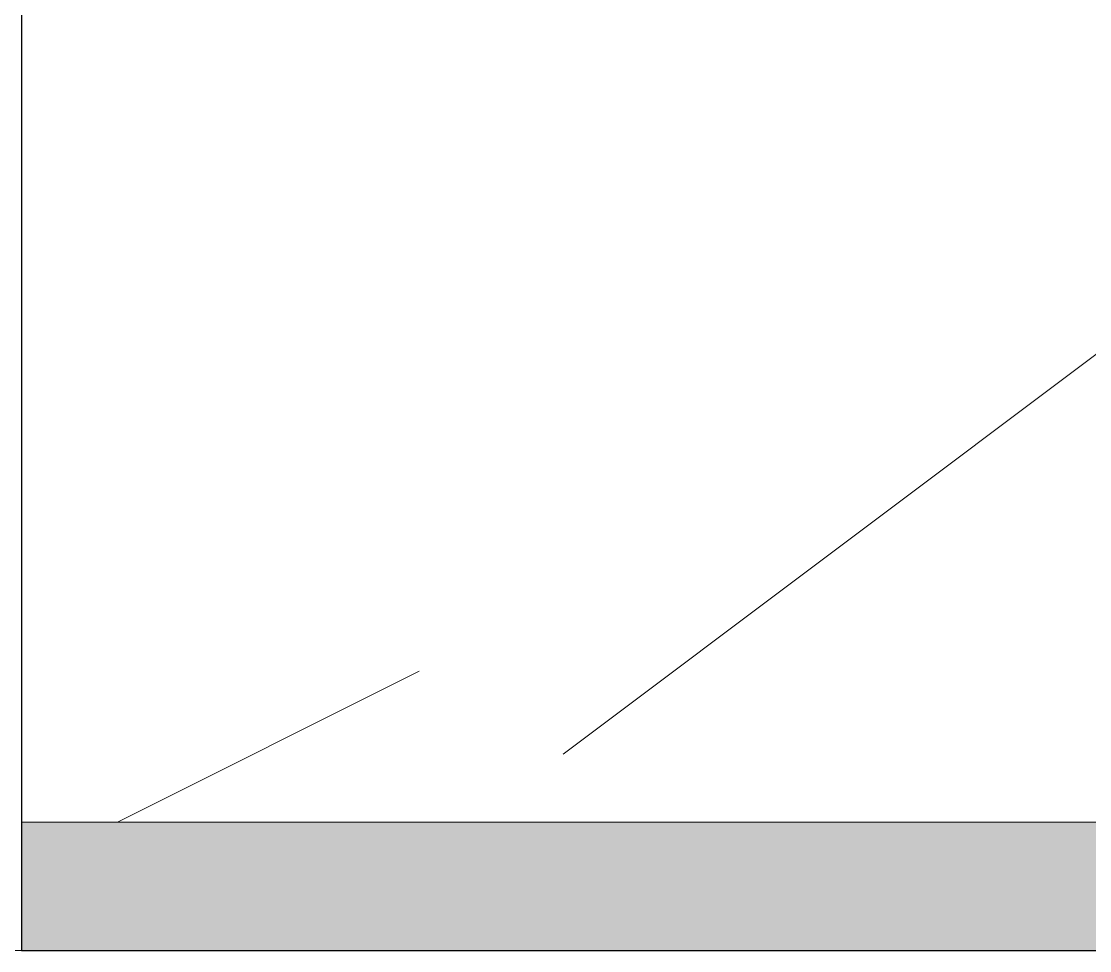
# Model space of a CAD drawing. Header units: inches. Extents: x -10205 to 13964, y -460 to 30702.
# Drawn here: x -2369.31 to -2364.12, y 12079.96 to 12084.48 of the extents above; entities that cross this region are included whole.
import ezdxf

# ---------------------------------------------------------------- set-up
doc = ezdxf.new("R2010")
doc.units = ezdxf.units.IN
doc.header["$MEASUREMENT"] = 0
for name, color, linetype, lineweight in [('A-WALL', 113, 'Continuous', 9), ('A-WALL-8', 113, 'Continuous', 25), ('A-WALL-PATT-5', 111, 'Continuous', 9)]:
    doc.layers.add(name, color=color, linetype=linetype, lineweight=lineweight)

msp = doc.modelspace()

# ---------------------------------------------------------------- hatches: boundary and pattern name
at = {"layer": 'A-WALL-PATT-5'}
h = msp.add_hatch(dxfattribs=at)
h.set_pattern_fill('FP_4', color=256, style=0, pattern_type=2)
h.set_pattern_definition([(216.87, (12.795, 31.987), (95.9612857, 63.9749714), [15.994, -143.942]), (206.565, (31.987, 22.391), (-31.986981, -31.986924), [35.763, -35.763]), (198.435, (31.987, 6.397), (-63.974746, -31.987128), [20.231, -80.922])])
h.paths.add_polyline_path([(-2369.3112, 12080.5894), (-2319.5362, 12080.5894), (-2319.5362, 12086.0894), (-2369.3112, 12086.0894)], flags=0)
h.paths.add_polyline_path([(-2100.3237, 12080.5894), (-2100.3237, 12086.0894), (-2138.9112, 12086.0894), (-2138.9112, 12080.5894), (-2102.7237, 12080.5894)], flags=0)
h.paths.add_polyline_path([(-2214.9612, 12080.5894), (-2214.9612, 12086.0894), (-2281.5112, 12086.0894), (-2281.5112, 12080.5894), (-2278.4348, 12080.5894), (-2278.4348, 12080.6894), (-2274.9348, 12080.6894), (-2274.9156, 12080.5894), (-2271.6214, 12080.5894)], flags=0)
h.paths.add_polyline_path([(-2791.3362, 12080.5894), (-2791.3362, 12086.0894), (-2868.5112, 12086.0894), (-2868.5112, 12080.5894), (-2794.1848, 12080.5894)], flags=0)
h.paths.add_polyline_path([(-2714.5362, 12080.5894), (-2714.5362, 12086.0894), (-2753.3112, 12086.0894), (-2753.3112, 12080.5894)], flags=0)
h.paths.add_polyline_path([(-3094.1112, 12080.5894), (-3021.7362, 12080.5894), (-3021.7362, 12086.0894), (-3094.1112, 12086.0894)], flags=0)
h.paths.add_polyline_path([(-2633.0987, 12080.5894), (-2612.8612, 12080.5894), (-2612.8612, 12086.0894), (-2676.5112, 12086.0894), (-2676.5112, 12080.5894), (-2633.1841, 12080.5894)], flags=0)
h.paths.add_polyline_path([(-3180.1362, 12080.5894), (-3180.1362, 12086.0894), (-3214.1112, 12086.0894), (-3214.1112, 12080.5894), (-3192.6872, 12080.5894)], flags=0)
h.paths.add_polyline_path([(-3422.1237, 12080.5894), (-3405.7362, 12080.5894), (-3405.7362, 12086.0894), (-3444.5112, 12086.0894), (-3444.5112, 12080.5894), (-3422.7487, 12080.5894)], flags=0)
h.paths.add_polyline_path([(-2455.0487, 12080.5894), (-2450.9237, 12080.5894), (-2447.0487, 12084.4644), (-2447.0487, 12080.5894), (-2407.3362, 12080.5894), (-2407.3362, 12086.0894), (-2572.8612, 12086.0894), (-2572.8612, 12080.5894), (-2559.9987, 12080.5894), (-2559.9987, 12084.4644), (-2556.1237, 12080.5894), (-2482.6232, 12080.5894)], flags=0)
h.paths.add_polyline_path([(-3252.1362, 12080.5894), (-3252.1362, 12086.0894), (-3367.7112, 12086.0894), (-3367.7112, 12080.5894), (-3335.352, 12080.5894), (-3335.352, 12081.0644), (-3307.352, 12081.0644), (-3307.352, 12080.5894), (-3273.6683, 12080.5894)], flags=0)
h.paths.add_polyline_path([(-3801.9862, 12080.5894), (-3751.1487, 12080.5894), (-3751.1487, 12086.0894), (-3822.7237, 12086.0894), (-3822.7237, 12080.5894), (-3819.9938, 12080.5894)], flags=0)
h.paths.add_polyline_path([(-3132.1362, 12080.5894), (-3132.1362, 12086.0894), (-3142.1112, 12086.0894), (-3142.1112, 12080.5894), (-3134.1237, 12080.5894)], flags=0)
h.paths.add_polyline_path([(-3482.5362, 12080.5894), (-3482.5362, 12086.0894), (-3674.9112, 12086.0894), (-3674.9112, 12080.5894), (-3657.7598, 12080.5894), (-3657.7598, 12081.0644), (-3629.7598, 12081.0644), (-3629.7598, 12080.5894), (-3521.1616, 12080.5894)], flags=0)
h.paths.add_polyline_path([(-2983.7112, 12080.5894), (-2964.3737, 12080.5894), (-2964.3737, 12081.0644), (-2936.3737, 12081.0644), (-2936.3737, 12080.5894), (-2906.5362, 12080.5894), (-2906.5362, 12086.0894), (-2983.7112, 12086.0894)], flags=0)
h.paths.add_polyline_path([(-3713.1237, 12080.5894), (-3712.9362, 12080.5894), (-3712.9362, 12086.0894), (-3713.1237, 12086.0894), (-3713.1237, 12085.0894)], flags=0)
h = msp.add_hatch(dxfattribs=at)
h.set_pattern_fill('FP_2', color=256, style=0, pattern_type=2)
h.set_pattern_definition([(0, (0, 0), (61.44, 15.36), [2.534, -43.546, 2.534, -43.546, -245.76]), (0, (0, 0), (61.44, 15.36), [-92.16, 2.534, -89.626, 2.534, -43.546, -107.52]), (0, (0, 0), (61.44, 15.36), [-230.4, 2.534, -28.186, 2.534, -74.266]), (120, (23.04, 7.68), (-44.02215, 45.5286), [2.534, -43.546, 2.534, -43.546, -245.76]), (120, (23.04, 7.68), (-44.02215, 45.5286), [-92.16, 2.534, -89.626, 2.534, -43.546, -107.52]), (120, (23.04, 7.68), (-44.02215, 45.5286), [-230.4, 2.534, -28.186, 2.534, -74.266]), (240, (30.72, 38.4), (-17.41785, -60.8886), [2.534, -43.546, 2.534, -43.546, -245.76]), (240, (30.72, 38.4), (-17.41785, -60.8886), [-92.16, 2.534, -89.626, 2.534, -43.546, -107.52]), (240, (30.72, 38.4), (-17.41785, -60.8886), [-230.4, 2.534, -28.186, 2.534, -74.266])])
h.paths.add_polyline_path([(-3561.3848, 12079.9644), (-3482.5362, 12079.9644), (-3482.5362, 12080.5894), (-3624.6348, 12080.5894), (-3624.6348, 12079.9644), (-3562.0098, 12079.9644)], flags=0)
h.paths.add_polyline_path([(-2214.9612, 12079.9644), (-2214.9612, 12080.5894), (-2274.3098, 12080.5894), (-2274.3098, 12079.9644), (-2253.1214, 12079.9644)], flags=0)
h.paths.add_polyline_path([(-2633.0987, 12079.9644), (-2633.1841, 12080.5894), (-2676.5112, 12080.5894), (-2676.5112, 12079.9644), (-2633.1841, 12079.9644)], flags=0)
h.paths.add_polyline_path([(-2138.9112, 12079.9644), (-2105.8237, 12079.9644), (-2105.8237, 12080.5894), (-2138.9112, 12080.5894)], flags=0)
h.paths.add_polyline_path([(-3021.7362, 12079.9644), (-3021.7362, 12080.5894), (-3094.1112, 12080.5894), (-3094.1112, 12079.9644)], flags=0)
h.paths.add_polyline_path([(-2612.8612, 12079.9644), (-2612.8612, 12080.5894), (-2621.5987, 12080.5894), (-2621.5987, 12079.9644)], flags=0)
h.paths.add_polyline_path([(-2281.5112, 12079.9644), (-2279.0598, 12079.9874), (-2279.0598, 12080.5894), (-2281.5112, 12080.5894)], flags=0)
h.paths.add_polyline_path([(-2972.3737, 12079.9644), (-2964.3737, 12079.9644), (-2964.3737, 12080.5894), (-2983.7112, 12080.5894), (-2983.7112, 12079.9644)], flags=0)
h.paths.add_polyline_path([(-2714.5362, 12079.9644), (-2714.5362, 12080.5894), (-2753.3112, 12080.5894), (-2753.3112, 12079.9644)], flags=0)
h.paths.add_polyline_path([(-2333.7987, 12079.9644), (-2319.5362, 12079.9644), (-2319.5362, 12080.5894), (-2369.3112, 12080.5894), (-2369.3112, 12079.9644), (-2337.2987, 12079.9644)], flags=0)
h.paths.add_polyline_path([(-3444.5112, 12079.9644), (-3427.4987, 12079.9644), (-3427.4987, 12080.5894), (-3444.5112, 12080.5894)], flags=0)
h.paths.add_polyline_path([(-2451.5487, 12079.9644), (-2450.9237, 12080.5894), (-2455.0487, 12080.5894), (-2455.0487, 12079.9644)], flags=0)
h.paths.add_polyline_path([(-3422.7487, 12079.9644), (-3405.7362, 12079.9644), (-3405.7362, 12080.5894), (-3422.7487, 12080.5894)], flags=0)
h.paths.add_polyline_path([(-2407.3362, 12079.9644), (-2407.3362, 12080.5894), (-2442.9237, 12080.5894), (-2442.9237, 12079.9644)], flags=0)
h.paths.add_polyline_path([(-2551.9987, 12079.9644), (-2551.9987, 12080.5894), (-2556.1237, 12080.5894), (-2555.4987, 12079.9644)], flags=0)
h.paths.add_polyline_path([(-3307.352, 12079.9644), (-3252.1362, 12079.9644), (-3252.1362, 12080.5894), (-3307.352, 12080.5894), (-3307.352, 12080.2908)], flags=0)
h.paths.add_polyline_path([(-2572.8612, 12079.9644), (-2564.1237, 12079.9974), (-2564.1237, 12080.5894), (-2572.8612, 12080.5894)], flags=0)
h.paths.add_polyline_path([(-3132.1362, 12079.9644), (-3132.1362, 12080.5894), (-3134.7487, 12080.5894), (-3134.7487, 12079.9644), (-3134.1237, 12079.9644)], flags=0)
h.paths.add_polyline_path([(-3335.352, 12079.9644), (-3335.352, 12080.5894), (-3337.727, 12080.5894), (-3337.727, 12079.9644)], flags=0)
h.paths.add_polyline_path([(-3341.227, 12079.9644), (-3341.227, 12080.5894), (-3367.7112, 12080.5894), (-3367.7112, 12079.9644)], flags=0)
h.paths.add_polyline_path([(-3209.6001, 12079.9644), (-3180.1362, 12079.9644), (-3180.1362, 12080.5894), (-3214.1112, 12080.5894), (-3214.1112, 12079.9644)], flags=0)
h.paths.add_polyline_path([(-3628.1348, 12079.9644), (-3628.1348, 12080.5894), (-3629.7598, 12080.5894), (-3629.7598, 12079.9644)], flags=0)
h.paths.add_polyline_path([(-3755.7737, 12079.9644), (-3751.1487, 12079.9644), (-3751.1487, 12080.5894), (-3822.0987, 12080.5894), (-3822.0987, 12079.9644), (-3797.8618, 12079.9644)], flags=0)
h.paths.add_polyline_path([(-3142.1112, 12079.9644), (-3139.4987, 12079.9644), (-3139.4998, 12080.5894), (-3142.1112, 12080.5894)], flags=0)
h.paths.add_polyline_path([(-2794.1848, 12079.9644), (-2791.3362, 12079.9644), (-2791.3362, 12080.5894), (-2846.7487, 12080.5894), (-2846.7487, 12079.9644), (-2811.3487, 12079.9644)], flags=0)
h.paths.add_polyline_path([(-2936.3737, 12079.9644), (-2933.9987, 12079.9644), (-2933.9987, 12080.5894), (-2936.3737, 12080.5894), (-2936.3737, 12080.3478)], flags=0)
h.paths.add_polyline_path([(-2930.4987, 12079.9644), (-2906.5362, 12079.9644), (-2906.5362, 12080.5894), (-2930.4987, 12080.5894), (-2930.4987, 12080.3953)], flags=0)
h.paths.add_polyline_path([(-2868.5112, 12079.9644), (-2851.4987, 12079.9644), (-2851.4998, 12080.5894), (-2868.5112, 12080.5894)], flags=0)
h.paths.add_polyline_path([(-3657.7598, 12079.9644), (-3657.7598, 12080.5894), (-3659.3848, 12080.5894), (-3659.3848, 12079.9644)], flags=0)
h.paths.add_polyline_path([(-3662.8848, 12079.9644), (-3662.8848, 12080.5894), (-3674.9112, 12080.5894), (-3674.9112, 12079.9644)], flags=0)
h.paths.add_polyline_path([(-3712.9362, 12079.9644), (-3712.9362, 12080.5894), (-3713.1237, 12080.5894), (-3713.1237, 12079.9644)], flags=0)

# ---------------------------------------------------------------- linework, layer by layer
at = {"layer": 'A-WALL'}
for p, q in [((-2319.5362, 12080.5894), (-2369.3112, 12080.5894)), ((-2369.3112, 12079.9644), (-2407.3362, 12079.9644))]:
    msp.add_line(p, q, dxfattribs=at)
at = {"layer": 'A-WALL-8'}
for p, q in [((-2369.3112, 12088.5894), (-2369.3112, 12079.9644)), ((-2369.3112, 12079.9644), (-2319.5362, 12079.9644))]:
    msp.add_line(p, q, dxfattribs=at)

doc.saveas('drawing.dxf')
